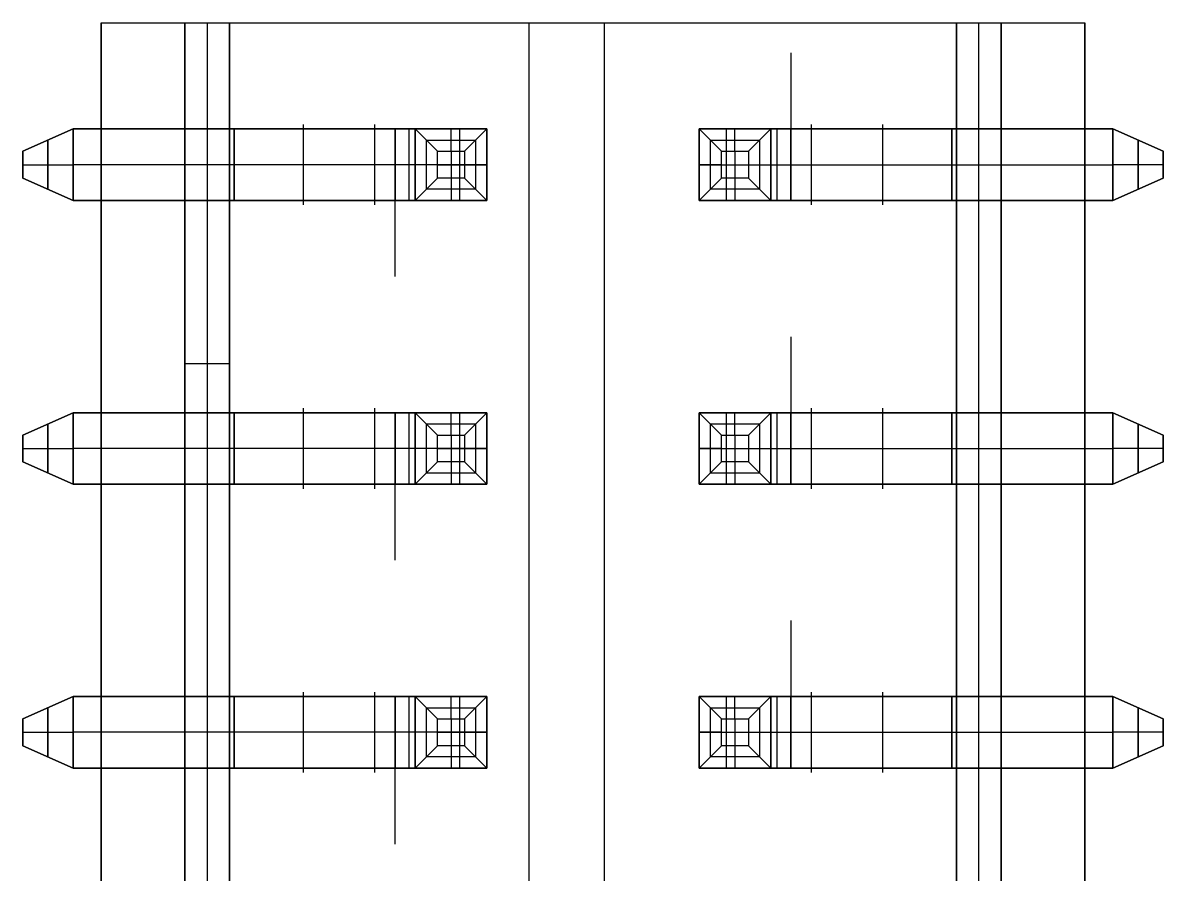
# Model space of a CAD drawing. Extents: x -5.1 to 5.1, y -25.4 to 25.4.
# Drawn here: x -5.1 to 5.1, y 6.35 to 13.97 of the extents above; entities that cross this region are included whole.
import ezdxf

# ---------------------------------------------------------------- set-up
doc = ezdxf.new("R2010")
doc.units = 0
doc.layers.add('IGES_LEVEL_0', color=8, linetype='CONTINUOUS')

msp = doc.modelspace()

# ---------------------------------------------------------------- linework, layer by layer
at = {"layer": 'IGES_LEVEL_0'}
for p, q in [((-4.4, 13.97), (-4.4, -13.97)), ((-4.4, 13.97), (4.4, 13.97)), ((-4.4, 13.97), (-4.4, -13.97)), ((-4.4, 13.97), (-3.65, 13.97)), ((-4.4, 13.97), (-4.4, 2.275)), ((-4.4, 2.275), (-4.4, 13.97)), ((-4.4, 13.97), (-4.4, -13.97)), ((-4.4, 13.97), (-4.4, 2.275)), ((-4.4, 13.97), (-4.4, 2.275)), ((-3.65, 2.275), (-3.65, 13.97)), ((-3.65, 13.97), (-3.25, 13.97)), ((-3.65, 13.97), (-3.65, 2.275)), ((-3.65, 13.97), (-3.65, 2.275)), ((-3.45, 13.97), (-3.45, 2.275)), ((-3.25, 13.97), (3.25, 13.97)), ((-3.25, 13.97), (-3.25, 2.275)), ((-3.25, 2.275), (-3.25, 13.97)), ((-3.25, 13.97), (-3.25, 2.275)), ((-3.25, 13.97), (-3.25, 2.275)), ((-3.25, 2.275), (-3.25, 13.97)), ((-3.25, 13.97), (-3.25, 2.275)), ((-3.25, 2.275), (-3.25, 13.97)), ((-0.575, 13.97), (-0.575, -13.97)), ((0.1, 13.97), (0.1, -13.97)), ((3.25, 13.97), (3.25, -13.97)), ((3.25, -13.97), (3.25, 13.97)), ((3.25, -13.97), (3.25, 13.97)), ((3.25, 13.97), (3.65, 13.97)), ((3.25, 13.97), (3.25, -13.97)), ((3.25, -13.97), (3.25, 13.97)), ((3.25, 13.97), (3.25, -13.97)), ((3.25, -13.97), (3.25, 13.97)), ((3.45, -13.97), (3.45, 13.97)), ((3.65, -13.97), (3.65, 13.97)), ((3.65, 13.97), (4.4, 13.97)), ((3.65, 13.97), (3.65, -13.97)), ((3.65, -13.97), (3.65, 13.97)), ((4.4, 0.325), (4.4, 13.97)), ((4.4, 13.97), (4.4, 0.325)), ((4.4, 0.325), (4.4, 13.97)), ((4.4, 0.325), (4.4, 13.97)), ((4.4, 0.325), (4.4, 13.97)), ((4.4, 0.325), (4.4, 13.97)), ((4.4, 0.325), (4.4, 13.97)), ((1.77, 13.7), (1.77, 12.7)), ((1.77, 13.7), (1.77, 12.7)), ((-2.59, 12.34), (-2.59, 13.06)), ((-1.95, 12.34), (-1.95, 13.06)), ((1.95, 13.06), (1.95, 12.34)), ((2.59, 13.06), (2.59, 12.34)), ((-5.1, 12.82), (-4.65, 13.02)), ((-5.1, 12.82), (-4.65, 13.02)), ((-4.65, 13.02), (-4.65, 12.38)), ((-4.65, 12.38), (-4.65, 13.02)), ((-1.77, 13.02), (-4.65, 13.02)), ((-1.77, 13.02), (-4.65, 13.02)), ((-1.77, 13.02), (-1.77, 12.38)), ((-1.77, 12.38), (-1.77, 13.02)), ((-0.95, 13.02), (-1.77, 13.02)), ((-1.59, 13.02), (-1.77, 13.02)), ((-1.59, 13.02), (-0.95, 13.02)), ((-1.39, 12.82), (-1.59, 13.02)), ((-1.59, 12.38), (-1.59, 13.02)), ((-1.59, 12.38), (-1.59, 13.02)), ((-1.15, 12.82), (-0.95, 13.02)), ((-0.95, 13.02), (-0.95, 12.38)), ((-0.95, 12.38), (-0.95, 13.02)), ((1.15, 12.82), (0.95, 13.02)), ((0.95, 12.38), (0.95, 13.02)), ((0.95, 13.02), (1.59, 13.02)), ((0.95, 13.02), (0.95, 12.38)), ((1.77, 13.02), (0.95, 13.02)), ((1.39, 12.82), (1.59, 13.02)), ((1.59, 13.02), (1.59, 12.38)), ((1.59, 13.02), (1.77, 13.02)), ((1.59, 13.02), (1.59, 12.38)), ((1.77, 13.02), (4.65, 13.02)), ((1.77, 13.02), (1.77, 12.38)), ((1.77, 12.38), (1.77, 13.02)), ((1.77, 13.02), (4.65, 13.02)), ((4.65, 13.02), (4.65, 12.38)), ((5.1, 12.82), (4.65, 13.02)), ((5.1, 12.82), (4.65, 13.02)), ((4.65, 12.38), (4.65, 13.02)), ((-5.1, 12.58), (-5.1, 12.82)), ((-5.1, 12.82), (-5.1, 12.58)), ((-1.39, 12.82), (-1.15, 12.82)), ((-1.39, 12.58), (-1.39, 12.82)), ((-1.15, 12.82), (-1.15, 12.58)), ((1.15, 12.58), (1.15, 12.82)), ((1.15, 12.82), (1.39, 12.82)), ((1.39, 12.82), (1.39, 12.58)), ((5.1, 12.58), (5.1, 12.82)), ((5.1, 12.82), (5.1, 12.58)), ((-1.77, 11.7), (-1.77, 12.7)), ((-1.77, 11.7), (-1.77, 12.7)), ((-5.1, 12.58), (-4.65, 12.38)), ((-5.1, 12.58), (-4.65, 12.38)), ((-1.39, 12.58), (-1.59, 12.38)), ((-1.15, 12.58), (-1.39, 12.58)), ((-1.15, 12.58), (-0.95, 12.38)), ((1.15, 12.58), (0.95, 12.38)), ((1.39, 12.58), (1.15, 12.58)), ((1.39, 12.58), (1.59, 12.38)), ((5.1, 12.58), (4.65, 12.38)), ((5.1, 12.58), (4.65, 12.38)), ((-1.77, 12.38), (-4.65, 12.38)), ((-1.77, 12.38), (-4.65, 12.38)), ((-1.59, 12.38), (-1.77, 12.38)), ((-1.77, 12.38), (-0.95, 12.38)), ((-0.95, 12.38), (-1.59, 12.38)), ((1.59, 12.38), (0.95, 12.38)), ((0.95, 12.38), (1.77, 12.38)), ((1.59, 12.38), (1.77, 12.38)), ((1.77, 12.38), (4.65, 12.38)), ((1.77, 12.38), (4.65, 12.38)), ((1.77, 11.16), (1.77, 10.16)), ((1.77, 11.16), (1.77, 10.16)), ((-3.65, 10.922), (-3.25, 10.922)), ((-2.59, 9.8), (-2.59, 10.52)), ((-1.95, 9.8), (-1.95, 10.52)), ((1.95, 10.52), (1.95, 9.8)), ((2.59, 10.52), (2.59, 9.8)), ((-5.1, 10.28), (-4.65, 10.48)), ((-5.1, 10.28), (-4.65, 10.48)), ((-4.65, 10.48), (-4.65, 9.84)), ((-4.65, 9.84), (-4.65, 10.48)), ((-1.77, 10.48), (-4.65, 10.48)), ((-1.77, 10.48), (-4.65, 10.48)), ((-1.77, 10.48), (-1.77, 9.84)), ((-1.77, 9.84), (-1.77, 10.48)), ((-0.95, 10.48), (-1.77, 10.48)), ((-1.59, 10.48), (-1.77, 10.48)), ((-1.59, 10.48), (-0.95, 10.48)), ((-1.39, 10.28), (-1.59, 10.48)), ((-1.59, 9.84), (-1.59, 10.48)), ((-1.59, 9.84), (-1.59, 10.48)), ((-1.15, 10.28), (-0.95, 10.48)), ((-0.95, 10.48), (-0.95, 9.84)), ((-0.95, 9.84), (-0.95, 10.48)), ((1.15, 10.28), (0.95, 10.48)), ((0.95, 9.84), (0.95, 10.48)), ((0.95, 10.48), (1.59, 10.48)), ((0.95, 10.48), (0.95, 9.84)), ((1.77, 10.48), (0.95, 10.48)), ((1.39, 10.28), (1.59, 10.48)), ((1.59, 10.48), (1.59, 9.84)), ((1.59, 10.48), (1.77, 10.48)), ((1.59, 10.48), (1.59, 9.84)), ((1.77, 10.48), (4.65, 10.48)), ((1.77, 10.48), (1.77, 9.84)), ((1.77, 9.84), (1.77, 10.48)), ((1.77, 10.48), (4.65, 10.48)), ((4.65, 10.48), (4.65, 9.84)), ((5.1, 10.28), (4.65, 10.48)), ((5.1, 10.28), (4.65, 10.48)), ((4.65, 9.84), (4.65, 10.48)), ((-5.1, 10.04), (-5.1, 10.28)), ((-5.1, 10.28), (-5.1, 10.04)), ((-1.39, 10.28), (-1.15, 10.28)), ((-1.39, 10.04), (-1.39, 10.28)), ((-1.15, 10.28), (-1.15, 10.04)), ((1.15, 10.04), (1.15, 10.28)), ((1.15, 10.28), (1.39, 10.28)), ((1.39, 10.28), (1.39, 10.04)), ((5.1, 10.04), (5.1, 10.28)), ((5.1, 10.28), (5.1, 10.04)), ((-1.77, 9.16), (-1.77, 10.16)), ((-1.77, 9.16), (-1.77, 10.16)), ((-5.1, 10.04), (-4.65, 9.84)), ((-5.1, 10.04), (-4.65, 9.84)), ((-1.39, 10.04), (-1.59, 9.84)), ((-1.15, 10.04), (-1.39, 10.04)), ((-1.15, 10.04), (-0.95, 9.84)), ((1.15, 10.04), (0.95, 9.84)), ((1.39, 10.04), (1.15, 10.04)), ((1.39, 10.04), (1.59, 9.84)), ((5.1, 10.04), (4.65, 9.84)), ((5.1, 10.04), (4.65, 9.84)), ((-1.77, 9.84), (-4.65, 9.84)), ((-1.77, 9.84), (-4.65, 9.84)), ((-1.59, 9.84), (-1.77, 9.84)), ((-1.77, 9.84), (-0.95, 9.84)), ((-0.95, 9.84), (-1.59, 9.84)), ((1.59, 9.84), (0.95, 9.84)), ((0.95, 9.84), (1.77, 9.84)), ((1.59, 9.84), (1.77, 9.84)), ((1.77, 9.84), (4.65, 9.84)), ((1.77, 9.84), (4.65, 9.84)), ((1.77, 8.62), (1.77, 7.62)), ((1.77, 8.62), (1.77, 7.62)), ((-2.59, 7.26), (-2.59, 7.98)), ((-1.95, 7.26), (-1.95, 7.98)), ((1.95, 7.98), (1.95, 7.26)), ((2.59, 7.98), (2.59, 7.26)), ((-5.1, 7.74), (-4.65, 7.94)), ((-5.1, 7.74), (-4.65, 7.94)), ((-4.65, 7.94), (-4.65, 7.3)), ((-4.65, 7.3), (-4.65, 7.94)), ((-1.77, 7.94), (-4.65, 7.94)), ((-1.77, 7.94), (-4.65, 7.94)), ((-1.77, 7.94), (-1.77, 7.3)), ((-1.77, 7.3), (-1.77, 7.94)), ((-0.95, 7.94), (-1.77, 7.94)), ((-1.59, 7.94), (-1.77, 7.94)), ((-1.59, 7.94), (-0.95, 7.94)), ((-1.39, 7.74), (-1.59, 7.94)), ((-1.59, 7.3), (-1.59, 7.94)), ((-1.59, 7.3), (-1.59, 7.94)), ((-1.15, 7.74), (-0.95, 7.94)), ((-0.95, 7.94), (-0.95, 7.3)), ((-0.95, 7.3), (-0.95, 7.94)), ((1.15, 7.74), (0.95, 7.94)), ((0.95, 7.3), (0.95, 7.94)), ((0.95, 7.94), (1.59, 7.94)), ((0.95, 7.94), (0.95, 7.3)), ((1.77, 7.94), (0.95, 7.94)), ((1.39, 7.74), (1.59, 7.94)), ((1.59, 7.94), (1.59, 7.3)), ((1.59, 7.94), (1.77, 7.94)), ((1.59, 7.94), (1.59, 7.3)), ((1.77, 7.94), (4.65, 7.94)), ((1.77, 7.94), (1.77, 7.3)), ((1.77, 7.3), (1.77, 7.94)), ((1.77, 7.94), (4.65, 7.94)), ((4.65, 7.94), (4.65, 7.3)), ((5.1, 7.74), (4.65, 7.94)), ((5.1, 7.74), (4.65, 7.94)), ((4.65, 7.3), (4.65, 7.94)), ((-5.1, 7.5), (-5.1, 7.74)), ((-5.1, 7.74), (-5.1, 7.5)), ((-1.39, 7.74), (-1.15, 7.74)), ((-1.39, 7.5), (-1.39, 7.74)), ((-1.15, 7.74), (-1.15, 7.5)), ((1.15, 7.5), (1.15, 7.74)), ((1.15, 7.74), (1.39, 7.74)), ((1.39, 7.74), (1.39, 7.5)), ((5.1, 7.5), (5.1, 7.74)), ((5.1, 7.74), (5.1, 7.5)), ((-1.77, 6.62), (-1.77, 7.62)), ((-1.77, 6.62), (-1.77, 7.62)), ((-5.1, 7.5), (-4.65, 7.3)), ((-5.1, 7.5), (-4.65, 7.3)), ((-1.39, 7.5), (-1.59, 7.3)), ((-1.15, 7.5), (-1.39, 7.5)), ((-1.15, 7.5), (-0.95, 7.3)), ((1.15, 7.5), (0.95, 7.3)), ((1.39, 7.5), (1.15, 7.5)), ((1.39, 7.5), (1.59, 7.3)), ((5.1, 7.5), (4.65, 7.3)), ((5.1, 7.5), (4.65, 7.3)), ((-1.77, 7.3), (-4.65, 7.3)), ((-1.77, 7.3), (-4.65, 7.3)), ((-1.59, 7.3), (-1.77, 7.3)), ((-1.77, 7.3), (-0.95, 7.3)), ((-0.95, 7.3), (-1.59, 7.3)), ((1.59, 7.3), (0.95, 7.3)), ((0.95, 7.3), (1.77, 7.3)), ((1.59, 7.3), (1.77, 7.3)), ((1.77, 7.3), (4.65, 7.3)), ((1.77, 7.3), (4.65, 7.3))]:
    msp.add_line(p, q, dxfattribs=at)
at = {"layer": 'IGES_LEVEL_0', "color": 40}
for p, q in [((-5.1, 12.82), (-4.65, 13.02)), ((-5.1, 12.82), (-4.65, 13.02)), ((-4.65, 13.02), (-5.1, 12.82)), ((-5.1, 12.82), (-4.65, 13.02)), ((-4.65, 13.02), (-5.1, 12.82)), ((-4.65, 13.02), (-4.65, 12.38)), ((-4.65, 12.38), (-4.65, 13.02)), ((-4.65, 12.38), (-4.65, 13.02)), ((-4.65, 13.02), (-1.77, 13.02)), ((-1.77, 13.02), (-4.65, 13.02)), ((-4.65, 13.02), (-4.65, 12.38)), ((-1.77, 13.02), (-4.65, 13.02)), ((-4.65, 13.02), (-1.77, 13.02)), ((-3.21, 13.02), (-3.21, 12.38)), ((-3.21, 12.38), (-3.21, 13.02)), ((-1.77, 13.02), (-1.77, 12.38)), ((-1.77, 12.38), (-1.77, 13.02)), ((-1.77, 13.02), (-1.77, 12.38)), ((-0.95, 13.02), (-1.77, 13.02)), ((-1.77, 13.02), (-1.77, 12.38)), ((-1.59, 13.02), (-1.77, 13.02)), ((-0.95, 13.02), (-1.77, 13.02)), ((-1.77, 13.02), (-1.59, 13.02)), ((-1.643, 12.38), (-1.643, 13.02)), ((-0.95, 13.02), (-1.59, 13.02)), ((-1.59, 13.02), (-1.39, 12.82)), ((-1.39, 12.82), (-1.59, 13.02)), ((-1.59, 13.02), (-1.59, 12.38)), ((-1.59, 12.38), (-1.59, 13.02)), ((-1.59, 13.02), (-0.95, 13.02)), ((-1.59, 13.02), (-0.95, 13.02)), ((-1.59, 12.38), (-1.59, 13.02)), ((-1.59, 13.02), (-1.59, 12.38)), ((-1.59, 12.38), (-1.59, 13.02)), ((-1.27, 12.82), (-1.27, 13.02)), ((-1.19, 12.38), (-1.19, 13.02)), ((-0.95, 13.02), (-1.15, 12.82)), ((-1.15, 12.82), (-0.95, 13.02)), ((-0.95, 12.38), (-0.95, 13.02)), ((-0.95, 12.38), (-0.95, 13.02)), ((-0.95, 13.02), (-0.95, 12.38)), ((-0.95, 12.38), (-0.95, 13.02)), ((-0.95, 13.02), (-0.95, 12.38)), ((1.15, 12.82), (0.95, 13.02)), ((0.95, 13.02), (0.95, 12.38)), ((1.59, 13.02), (0.95, 13.02)), ((0.95, 13.02), (1.15, 12.82)), ((0.95, 13.02), (0.95, 12.38)), ((1.77, 13.02), (0.95, 13.02)), ((0.95, 13.02), (1.59, 13.02)), ((1.77, 13.02), (0.95, 13.02)), ((0.95, 13.02), (1.59, 13.02)), ((0.95, 12.38), (0.95, 13.02)), ((0.95, 13.02), (0.95, 12.38)), ((0.95, 12.38), (0.95, 13.02)), ((1.19, 13.02), (1.19, 12.38)), ((1.27, 12.82), (1.27, 13.02)), ((1.59, 13.02), (1.39, 12.82)), ((1.39, 12.82), (1.59, 13.02)), ((1.59, 12.38), (1.59, 13.02)), ((1.59, 13.02), (1.59, 12.38)), ((1.77, 13.02), (1.59, 13.02)), ((1.59, 13.02), (1.59, 12.38)), ((1.59, 12.38), (1.59, 13.02)), ((1.59, 13.02), (1.59, 12.38)), ((1.59, 13.02), (1.77, 13.02)), ((1.643, 13.02), (1.643, 12.38)), ((1.77, 13.02), (1.77, 12.38)), ((4.65, 13.02), (1.77, 13.02)), ((1.77, 12.38), (1.77, 13.02)), ((1.77, 13.02), (4.65, 13.02)), ((1.77, 12.38), (1.77, 13.02)), ((1.77, 12.38), (1.77, 13.02)), ((1.77, 13.02), (4.65, 13.02)), ((4.65, 13.02), (1.77, 13.02)), ((3.21, 13.02), (3.21, 12.38)), ((3.21, 12.38), (3.21, 13.02)), ((5.1, 12.82), (4.65, 13.02)), ((4.65, 13.02), (4.65, 12.38)), ((5.1, 12.82), (4.65, 13.02)), ((4.65, 13.02), (5.1, 12.82)), ((5.1, 12.82), (4.65, 13.02)), ((4.65, 12.38), (4.65, 13.02)), ((4.65, 13.02), (5.1, 12.82)), ((4.65, 12.38), (4.65, 13.02)), ((4.65, 13.02), (4.65, 12.38)), ((-4.875, 12.48), (-4.875, 12.92)), ((-4.875, 12.92), (-4.875, 12.48)), ((-1.49, 12.92), (-1.05, 12.92)), ((-1.49, 12.48), (-1.49, 12.92)), ((-1.05, 12.92), (-1.05, 12.48)), ((1.05, 12.48), (1.05, 12.92)), ((1.05, 12.92), (1.49, 12.92)), ((1.49, 12.92), (1.49, 12.48)), ((4.875, 12.48), (4.875, 12.92)), ((4.875, 12.92), (4.875, 12.48)), ((-5.1, 12.58), (-5.1, 12.82)), ((-5.1, 12.82), (-5.1, 12.58)), ((-5.1, 12.58), (-5.1, 12.82)), ((-5.1, 12.82), (-5.1, 12.58)), ((-5.1, 12.82), (-5.1, 12.58)), ((-1.39, 12.82), (-1.15, 12.82)), ((-1.39, 12.58), (-1.39, 12.82)), ((-1.39, 12.58), (-1.39, 12.82)), ((-1.39, 12.82), (-1.15, 12.82)), ((-1.27, 12.82), (-1.27, 12.58)), ((-1.15, 12.82), (-1.15, 12.58)), ((-1.15, 12.82), (-1.15, 12.58)), ((1.15, 12.58), (1.15, 12.82)), ((1.15, 12.82), (1.39, 12.82)), ((1.15, 12.58), (1.15, 12.82)), ((1.15, 12.82), (1.39, 12.82)), ((1.27, 12.82), (1.27, 12.58)), ((1.39, 12.82), (1.39, 12.58)), ((1.39, 12.82), (1.39, 12.58)), ((5.1, 12.58), (5.1, 12.82)), ((5.1, 12.82), (5.1, 12.58)), ((5.1, 12.58), (5.1, 12.82)), ((5.1, 12.82), (5.1, 12.58)), ((5.1, 12.82), (5.1, 12.58)), ((-5.1, 12.7), (-4.65, 12.7)), ((-5.1, 12.7), (-4.65, 12.7)), ((-1.77, 12.7), (-4.65, 12.7)), ((-1.77, 12.7), (-4.65, 12.7)), ((-0.95, 12.7), (-1.77, 12.7)), ((-1.59, 12.7), (-1.77, 12.7)), ((-1.39, 12.7), (-1.59, 12.7)), ((-1.39, 12.7), (-1.15, 12.7)), ((-1.15, 12.7), (-0.95, 12.7)), ((1.15, 12.7), (0.95, 12.7)), ((0.95, 12.7), (1.77, 12.7)), ((1.15, 12.7), (1.39, 12.7)), ((1.39, 12.7), (1.59, 12.7)), ((1.59, 12.7), (1.77, 12.7)), ((1.77, 12.7), (4.65, 12.7)), ((1.77, 12.7), (4.65, 12.7)), ((5.1, 12.7), (4.65, 12.7)), ((5.1, 12.7), (4.65, 12.7)), ((-5.1, 12.58), (-4.65, 12.38)), ((-4.65, 12.38), (-5.1, 12.58)), ((-5.1, 12.58), (-4.65, 12.38)), ((-4.65, 12.38), (-5.1, 12.58)), ((-5.1, 12.58), (-4.65, 12.38)), ((-1.59, 12.38), (-1.39, 12.58)), ((-1.39, 12.58), (-1.59, 12.38)), ((-1.15, 12.58), (-1.39, 12.58)), ((-1.15, 12.58), (-1.39, 12.58)), ((-1.27, 12.58), (-1.27, 12.38)), ((-1.15, 12.58), (-0.95, 12.38)), ((-0.95, 12.38), (-1.15, 12.58)), ((0.95, 12.38), (1.15, 12.58)), ((1.15, 12.58), (0.95, 12.38)), ((1.39, 12.58), (1.15, 12.58)), ((1.39, 12.58), (1.15, 12.58)), ((1.27, 12.58), (1.27, 12.38)), ((1.59, 12.38), (1.39, 12.58)), ((1.39, 12.58), (1.59, 12.38)), ((5.1, 12.58), (4.65, 12.38)), ((4.65, 12.38), (5.1, 12.58)), ((5.1, 12.58), (4.65, 12.38)), ((4.65, 12.38), (5.1, 12.58)), ((5.1, 12.58), (4.65, 12.38)), ((-1.05, 12.48), (-1.49, 12.48)), ((1.49, 12.48), (1.05, 12.48)), ((-1.77, 12.38), (-4.65, 12.38)), ((-4.65, 12.38), (-1.77, 12.38)), ((-1.77, 12.38), (-4.65, 12.38)), ((-4.65, 12.38), (-1.77, 12.38)), ((-1.77, 12.38), (-0.95, 12.38)), ((-1.77, 12.38), (-1.59, 12.38)), ((-1.59, 12.38), (-1.77, 12.38)), ((-1.77, 12.38), (-0.95, 12.38)), ((-1.59, 12.38), (-0.95, 12.38)), ((-0.95, 12.38), (-1.59, 12.38)), ((-0.95, 12.38), (-1.59, 12.38)), ((0.95, 12.38), (1.59, 12.38)), ((0.95, 12.38), (1.77, 12.38)), ((1.59, 12.38), (0.95, 12.38)), ((0.95, 12.38), (1.77, 12.38)), ((1.59, 12.38), (0.95, 12.38)), ((1.59, 12.38), (1.77, 12.38)), ((1.77, 12.38), (1.59, 12.38)), ((1.77, 12.38), (4.65, 12.38)), ((4.65, 12.38), (1.77, 12.38)), ((1.77, 12.38), (4.65, 12.38)), ((4.65, 12.38), (1.77, 12.38)), ((-5.1, 10.28), (-4.65, 10.48)), ((-5.1, 10.28), (-4.65, 10.48)), ((-4.65, 10.48), (-5.1, 10.28)), ((-5.1, 10.28), (-4.65, 10.48)), ((-4.65, 10.48), (-5.1, 10.28)), ((-4.65, 10.48), (-4.65, 9.84)), ((-4.65, 9.84), (-4.65, 10.48)), ((-4.65, 9.84), (-4.65, 10.48)), ((-4.65, 10.48), (-1.77, 10.48)), ((-1.77, 10.48), (-4.65, 10.48)), ((-4.65, 10.48), (-4.65, 9.84)), ((-1.77, 10.48), (-4.65, 10.48)), ((-4.65, 10.48), (-1.77, 10.48)), ((-3.21, 10.48), (-3.21, 9.84)), ((-3.21, 9.84), (-3.21, 10.48)), ((-1.77, 10.48), (-1.77, 9.84)), ((-1.77, 9.84), (-1.77, 10.48)), ((-1.77, 10.48), (-1.77, 9.84)), ((-0.95, 10.48), (-1.77, 10.48)), ((-1.77, 10.48), (-1.77, 9.84)), ((-1.59, 10.48), (-1.77, 10.48)), ((-0.95, 10.48), (-1.77, 10.48)), ((-1.77, 10.48), (-1.59, 10.48)), ((-1.643, 9.84), (-1.643, 10.48)), ((-0.95, 10.48), (-1.59, 10.48)), ((-1.59, 10.48), (-1.39, 10.28)), ((-1.39, 10.28), (-1.59, 10.48)), ((-1.59, 10.48), (-1.59, 9.84)), ((-1.59, 9.84), (-1.59, 10.48)), ((-1.59, 10.48), (-0.95, 10.48)), ((-1.59, 10.48), (-0.95, 10.48)), ((-1.59, 9.84), (-1.59, 10.48)), ((-1.59, 10.48), (-1.59, 9.84)), ((-1.59, 9.84), (-1.59, 10.48)), ((-1.27, 10.28), (-1.27, 10.48)), ((-1.19, 9.84), (-1.19, 10.48)), ((-0.95, 10.48), (-1.15, 10.28)), ((-1.15, 10.28), (-0.95, 10.48)), ((-0.95, 9.84), (-0.95, 10.48)), ((-0.95, 9.84), (-0.95, 10.48)), ((-0.95, 10.48), (-0.95, 9.84)), ((-0.95, 9.84), (-0.95, 10.48)), ((-0.95, 10.48), (-0.95, 9.84)), ((1.15, 10.28), (0.95, 10.48)), ((0.95, 10.48), (0.95, 9.84)), ((1.59, 10.48), (0.95, 10.48)), ((0.95, 10.48), (1.15, 10.28)), ((0.95, 10.48), (0.95, 9.84)), ((1.77, 10.48), (0.95, 10.48)), ((0.95, 10.48), (1.59, 10.48)), ((1.77, 10.48), (0.95, 10.48)), ((0.95, 10.48), (1.59, 10.48)), ((0.95, 9.84), (0.95, 10.48)), ((0.95, 10.48), (0.95, 9.84)), ((0.95, 9.84), (0.95, 10.48)), ((1.19, 10.48), (1.19, 9.84)), ((1.27, 10.28), (1.27, 10.48)), ((1.59, 10.48), (1.39, 10.28)), ((1.39, 10.28), (1.59, 10.48)), ((1.59, 9.84), (1.59, 10.48)), ((1.59, 10.48), (1.59, 9.84)), ((1.77, 10.48), (1.59, 10.48)), ((1.59, 10.48), (1.59, 9.84)), ((1.59, 9.84), (1.59, 10.48)), ((1.59, 10.48), (1.59, 9.84)), ((1.59, 10.48), (1.77, 10.48)), ((1.643, 10.48), (1.643, 9.84)), ((1.77, 10.48), (1.77, 9.84)), ((4.65, 10.48), (1.77, 10.48)), ((1.77, 9.84), (1.77, 10.48)), ((1.77, 10.48), (4.65, 10.48)), ((1.77, 9.84), (1.77, 10.48)), ((1.77, 9.84), (1.77, 10.48)), ((1.77, 10.48), (4.65, 10.48)), ((4.65, 10.48), (1.77, 10.48)), ((3.21, 10.48), (3.21, 9.84)), ((3.21, 9.84), (3.21, 10.48)), ((5.1, 10.28), (4.65, 10.48)), ((4.65, 10.48), (4.65, 9.84)), ((5.1, 10.28), (4.65, 10.48)), ((4.65, 10.48), (5.1, 10.28)), ((5.1, 10.28), (4.65, 10.48)), ((4.65, 9.84), (4.65, 10.48)), ((4.65, 10.48), (5.1, 10.28)), ((4.65, 9.84), (4.65, 10.48)), ((4.65, 10.48), (4.65, 9.84)), ((-4.875, 9.94), (-4.875, 10.38)), ((-4.875, 10.38), (-4.875, 9.94)), ((-1.49, 10.38), (-1.05, 10.38)), ((-1.49, 9.94), (-1.49, 10.38)), ((-1.05, 10.38), (-1.05, 9.94)), ((1.05, 9.94), (1.05, 10.38)), ((1.05, 10.38), (1.49, 10.38)), ((1.49, 10.38), (1.49, 9.94)), ((4.875, 9.94), (4.875, 10.38)), ((4.875, 10.38), (4.875, 9.94)), ((-5.1, 10.04), (-5.1, 10.28)), ((-5.1, 10.28), (-5.1, 10.04)), ((-5.1, 10.04), (-5.1, 10.28)), ((-5.1, 10.28), (-5.1, 10.04)), ((-5.1, 10.28), (-5.1, 10.04)), ((-1.39, 10.28), (-1.15, 10.28)), ((-1.39, 10.04), (-1.39, 10.28)), ((-1.39, 10.04), (-1.39, 10.28)), ((-1.39, 10.28), (-1.15, 10.28)), ((-1.27, 10.28), (-1.27, 10.04)), ((-1.15, 10.28), (-1.15, 10.04)), ((-1.15, 10.28), (-1.15, 10.04)), ((1.15, 10.04), (1.15, 10.28)), ((1.15, 10.28), (1.39, 10.28)), ((1.15, 10.04), (1.15, 10.28)), ((1.15, 10.28), (1.39, 10.28)), ((1.27, 10.28), (1.27, 10.04)), ((1.39, 10.28), (1.39, 10.04)), ((1.39, 10.28), (1.39, 10.04)), ((5.1, 10.04), (5.1, 10.28)), ((5.1, 10.28), (5.1, 10.04)), ((5.1, 10.04), (5.1, 10.28)), ((5.1, 10.28), (5.1, 10.04)), ((5.1, 10.28), (5.1, 10.04)), ((-5.1, 10.16), (-4.65, 10.16)), ((-5.1, 10.16), (-4.65, 10.16)), ((-1.77, 10.16), (-4.65, 10.16)), ((-1.77, 10.16), (-4.65, 10.16)), ((-0.95, 10.16), (-1.77, 10.16)), ((-1.59, 10.16), (-1.77, 10.16)), ((-1.39, 10.16), (-1.59, 10.16)), ((-1.39, 10.16), (-1.15, 10.16)), ((-1.15, 10.16), (-0.95, 10.16)), ((1.15, 10.16), (0.95, 10.16)), ((0.95, 10.16), (1.77, 10.16)), ((1.15, 10.16), (1.39, 10.16)), ((1.39, 10.16), (1.59, 10.16)), ((1.59, 10.16), (1.77, 10.16)), ((1.77, 10.16), (4.65, 10.16)), ((1.77, 10.16), (4.65, 10.16)), ((5.1, 10.16), (4.65, 10.16)), ((5.1, 10.16), (4.65, 10.16)), ((-5.1, 10.04), (-4.65, 9.84)), ((-4.65, 9.84), (-5.1, 10.04)), ((-5.1, 10.04), (-4.65, 9.84)), ((-4.65, 9.84), (-5.1, 10.04)), ((-5.1, 10.04), (-4.65, 9.84)), ((-1.59, 9.84), (-1.39, 10.04)), ((-1.39, 10.04), (-1.59, 9.84)), ((-1.15, 10.04), (-1.39, 10.04)), ((-1.15, 10.04), (-1.39, 10.04)), ((-1.27, 10.04), (-1.27, 9.84)), ((-1.15, 10.04), (-0.95, 9.84)), ((-0.95, 9.84), (-1.15, 10.04)), ((0.95, 9.84), (1.15, 10.04)), ((1.15, 10.04), (0.95, 9.84)), ((1.39, 10.04), (1.15, 10.04)), ((1.39, 10.04), (1.15, 10.04)), ((1.27, 10.04), (1.27, 9.84)), ((1.59, 9.84), (1.39, 10.04)), ((1.39, 10.04), (1.59, 9.84)), ((5.1, 10.04), (4.65, 9.84)), ((4.65, 9.84), (5.1, 10.04)), ((5.1, 10.04), (4.65, 9.84)), ((4.65, 9.84), (5.1, 10.04)), ((5.1, 10.04), (4.65, 9.84)), ((-1.05, 9.94), (-1.49, 9.94)), ((1.49, 9.94), (1.05, 9.94)), ((-1.77, 9.84), (-4.65, 9.84)), ((-4.65, 9.84), (-1.77, 9.84)), ((-1.77, 9.84), (-4.65, 9.84)), ((-4.65, 9.84), (-1.77, 9.84)), ((-1.77, 9.84), (-0.95, 9.84)), ((-1.77, 9.84), (-1.59, 9.84)), ((-1.59, 9.84), (-1.77, 9.84)), ((-1.77, 9.84), (-0.95, 9.84)), ((-1.59, 9.84), (-0.95, 9.84)), ((-0.95, 9.84), (-1.59, 9.84)), ((-0.95, 9.84), (-1.59, 9.84)), ((0.95, 9.84), (1.59, 9.84)), ((0.95, 9.84), (1.77, 9.84)), ((1.59, 9.84), (0.95, 9.84)), ((0.95, 9.84), (1.77, 9.84)), ((1.59, 9.84), (0.95, 9.84)), ((1.59, 9.84), (1.77, 9.84)), ((1.77, 9.84), (1.59, 9.84)), ((1.77, 9.84), (4.65, 9.84)), ((4.65, 9.84), (1.77, 9.84)), ((1.77, 9.84), (4.65, 9.84)), ((4.65, 9.84), (1.77, 9.84)), ((-5.1, 7.74), (-4.65, 7.94)), ((-5.1, 7.74), (-4.65, 7.94)), ((-4.65, 7.94), (-5.1, 7.74)), ((-5.1, 7.74), (-4.65, 7.94)), ((-4.65, 7.94), (-5.1, 7.74)), ((-4.65, 7.94), (-4.65, 7.3)), ((-4.65, 7.3), (-4.65, 7.94)), ((-4.65, 7.3), (-4.65, 7.94)), ((-4.65, 7.94), (-1.77, 7.94)), ((-1.77, 7.94), (-4.65, 7.94)), ((-4.65, 7.94), (-4.65, 7.3)), ((-1.77, 7.94), (-4.65, 7.94)), ((-4.65, 7.94), (-1.77, 7.94)), ((-3.21, 7.94), (-3.21, 7.3)), ((-3.21, 7.3), (-3.21, 7.94)), ((-1.77, 7.94), (-1.77, 7.3)), ((-1.77, 7.3), (-1.77, 7.94)), ((-1.77, 7.94), (-1.77, 7.3)), ((-0.95, 7.94), (-1.77, 7.94)), ((-1.77, 7.94), (-1.77, 7.3)), ((-1.59, 7.94), (-1.77, 7.94)), ((-0.95, 7.94), (-1.77, 7.94)), ((-1.77, 7.94), (-1.59, 7.94)), ((-1.643, 7.3), (-1.643, 7.94)), ((-0.95, 7.94), (-1.59, 7.94)), ((-1.59, 7.94), (-1.39, 7.74)), ((-1.39, 7.74), (-1.59, 7.94)), ((-1.59, 7.94), (-1.59, 7.3)), ((-1.59, 7.3), (-1.59, 7.94)), ((-1.59, 7.94), (-0.95, 7.94)), ((-1.59, 7.94), (-0.95, 7.94)), ((-1.59, 7.3), (-1.59, 7.94)), ((-1.59, 7.94), (-1.59, 7.3)), ((-1.59, 7.3), (-1.59, 7.94)), ((-1.27, 7.74), (-1.27, 7.94)), ((-1.19, 7.3), (-1.19, 7.94)), ((-0.95, 7.94), (-1.15, 7.74)), ((-1.15, 7.74), (-0.95, 7.94)), ((-0.95, 7.3), (-0.95, 7.94)), ((-0.95, 7.3), (-0.95, 7.94)), ((-0.95, 7.94), (-0.95, 7.3)), ((-0.95, 7.3), (-0.95, 7.94)), ((-0.95, 7.94), (-0.95, 7.3)), ((1.15, 7.74), (0.95, 7.94)), ((0.95, 7.94), (0.95, 7.3)), ((1.59, 7.94), (0.95, 7.94)), ((0.95, 7.94), (1.15, 7.74)), ((0.95, 7.94), (0.95, 7.3)), ((1.77, 7.94), (0.95, 7.94)), ((0.95, 7.94), (1.59, 7.94)), ((1.77, 7.94), (0.95, 7.94)), ((0.95, 7.94), (1.59, 7.94)), ((0.95, 7.3), (0.95, 7.94)), ((0.95, 7.94), (0.95, 7.3)), ((0.95, 7.3), (0.95, 7.94)), ((1.19, 7.94), (1.19, 7.3)), ((1.27, 7.74), (1.27, 7.94)), ((1.59, 7.94), (1.39, 7.74)), ((1.39, 7.74), (1.59, 7.94)), ((1.59, 7.3), (1.59, 7.94)), ((1.59, 7.94), (1.59, 7.3)), ((1.77, 7.94), (1.59, 7.94)), ((1.59, 7.94), (1.59, 7.3)), ((1.59, 7.3), (1.59, 7.94)), ((1.59, 7.94), (1.59, 7.3)), ((1.59, 7.94), (1.77, 7.94)), ((1.643, 7.94), (1.643, 7.3)), ((1.77, 7.94), (1.77, 7.3)), ((4.65, 7.94), (1.77, 7.94)), ((1.77, 7.3), (1.77, 7.94)), ((1.77, 7.94), (4.65, 7.94)), ((1.77, 7.3), (1.77, 7.94)), ((1.77, 7.3), (1.77, 7.94)), ((1.77, 7.94), (4.65, 7.94)), ((4.65, 7.94), (1.77, 7.94)), ((3.21, 7.94), (3.21, 7.3)), ((3.21, 7.3), (3.21, 7.94)), ((5.1, 7.74), (4.65, 7.94)), ((4.65, 7.94), (4.65, 7.3)), ((5.1, 7.74), (4.65, 7.94)), ((4.65, 7.94), (5.1, 7.74)), ((5.1, 7.74), (4.65, 7.94)), ((4.65, 7.3), (4.65, 7.94)), ((4.65, 7.94), (5.1, 7.74)), ((4.65, 7.3), (4.65, 7.94)), ((4.65, 7.94), (4.65, 7.3)), ((-4.875, 7.4), (-4.875, 7.84)), ((-4.875, 7.84), (-4.875, 7.4)), ((-1.49, 7.84), (-1.05, 7.84)), ((-1.49, 7.4), (-1.49, 7.84)), ((-1.05, 7.84), (-1.05, 7.4)), ((1.05, 7.4), (1.05, 7.84)), ((1.05, 7.84), (1.49, 7.84)), ((1.49, 7.84), (1.49, 7.4)), ((4.875, 7.4), (4.875, 7.84)), ((4.875, 7.84), (4.875, 7.4)), ((-5.1, 7.5), (-5.1, 7.74)), ((-5.1, 7.74), (-5.1, 7.5)), ((-5.1, 7.5), (-5.1, 7.74)), ((-5.1, 7.74), (-5.1, 7.5)), ((-5.1, 7.74), (-5.1, 7.5)), ((-1.39, 7.74), (-1.15, 7.74)), ((-1.39, 7.5), (-1.39, 7.74)), ((-1.39, 7.5), (-1.39, 7.74)), ((-1.39, 7.74), (-1.15, 7.74)), ((-1.27, 7.74), (-1.27, 7.5)), ((-1.15, 7.74), (-1.15, 7.5)), ((-1.15, 7.74), (-1.15, 7.5)), ((1.15, 7.5), (1.15, 7.74)), ((1.15, 7.74), (1.39, 7.74)), ((1.15, 7.5), (1.15, 7.74)), ((1.15, 7.74), (1.39, 7.74)), ((1.27, 7.74), (1.27, 7.5)), ((1.39, 7.74), (1.39, 7.5)), ((1.39, 7.74), (1.39, 7.5)), ((5.1, 7.5), (5.1, 7.74)), ((5.1, 7.74), (5.1, 7.5)), ((5.1, 7.5), (5.1, 7.74)), ((5.1, 7.74), (5.1, 7.5)), ((5.1, 7.74), (5.1, 7.5)), ((-5.1, 7.62), (-4.65, 7.62)), ((-5.1, 7.62), (-4.65, 7.62)), ((-1.77, 7.62), (-4.65, 7.62)), ((-1.77, 7.62), (-4.65, 7.62)), ((-0.95, 7.62), (-1.77, 7.62)), ((-1.59, 7.62), (-1.77, 7.62)), ((-1.39, 7.62), (-1.59, 7.62)), ((-1.39, 7.62), (-1.15, 7.62)), ((-1.15, 7.62), (-0.95, 7.62)), ((1.15, 7.62), (0.95, 7.62)), ((0.95, 7.62), (1.77, 7.62)), ((1.15, 7.62), (1.39, 7.62)), ((1.39, 7.62), (1.59, 7.62)), ((1.59, 7.62), (1.77, 7.62)), ((1.77, 7.62), (4.65, 7.62)), ((1.77, 7.62), (4.65, 7.62)), ((5.1, 7.62), (4.65, 7.62)), ((5.1, 7.62), (4.65, 7.62)), ((-5.1, 7.5), (-4.65, 7.3)), ((-4.65, 7.3), (-5.1, 7.5)), ((-5.1, 7.5), (-4.65, 7.3)), ((-4.65, 7.3), (-5.1, 7.5)), ((-5.1, 7.5), (-4.65, 7.3)), ((-1.59, 7.3), (-1.39, 7.5)), ((-1.39, 7.5), (-1.59, 7.3)), ((-1.15, 7.5), (-1.39, 7.5)), ((-1.15, 7.5), (-1.39, 7.5)), ((-1.27, 7.5), (-1.27, 7.3)), ((-1.15, 7.5), (-0.95, 7.3)), ((-0.95, 7.3), (-1.15, 7.5)), ((0.95, 7.3), (1.15, 7.5)), ((1.15, 7.5), (0.95, 7.3)), ((1.39, 7.5), (1.15, 7.5)), ((1.39, 7.5), (1.15, 7.5)), ((1.27, 7.5), (1.27, 7.3)), ((1.59, 7.3), (1.39, 7.5)), ((1.39, 7.5), (1.59, 7.3)), ((5.1, 7.5), (4.65, 7.3)), ((4.65, 7.3), (5.1, 7.5)), ((5.1, 7.5), (4.65, 7.3)), ((4.65, 7.3), (5.1, 7.5)), ((5.1, 7.5), (4.65, 7.3)), ((-1.05, 7.4), (-1.49, 7.4)), ((1.49, 7.4), (1.05, 7.4)), ((-1.77, 7.3), (-4.65, 7.3)), ((-4.65, 7.3), (-1.77, 7.3)), ((-1.77, 7.3), (-4.65, 7.3)), ((-4.65, 7.3), (-1.77, 7.3)), ((-1.77, 7.3), (-0.95, 7.3)), ((-1.77, 7.3), (-1.59, 7.3)), ((-1.59, 7.3), (-1.77, 7.3)), ((-1.77, 7.3), (-0.95, 7.3)), ((-1.59, 7.3), (-0.95, 7.3)), ((-0.95, 7.3), (-1.59, 7.3)), ((-0.95, 7.3), (-1.59, 7.3)), ((0.95, 7.3), (1.59, 7.3)), ((0.95, 7.3), (1.77, 7.3)), ((1.59, 7.3), (0.95, 7.3)), ((0.95, 7.3), (1.77, 7.3)), ((1.59, 7.3), (0.95, 7.3)), ((1.59, 7.3), (1.77, 7.3)), ((1.77, 7.3), (1.59, 7.3)), ((1.77, 7.3), (4.65, 7.3)), ((4.65, 7.3), (1.77, 7.3)), ((1.77, 7.3), (4.65, 7.3)), ((4.65, 7.3), (1.77, 7.3))]:
    msp.add_line(p, q, dxfattribs=at)

doc.saveas('drawing.dxf')
